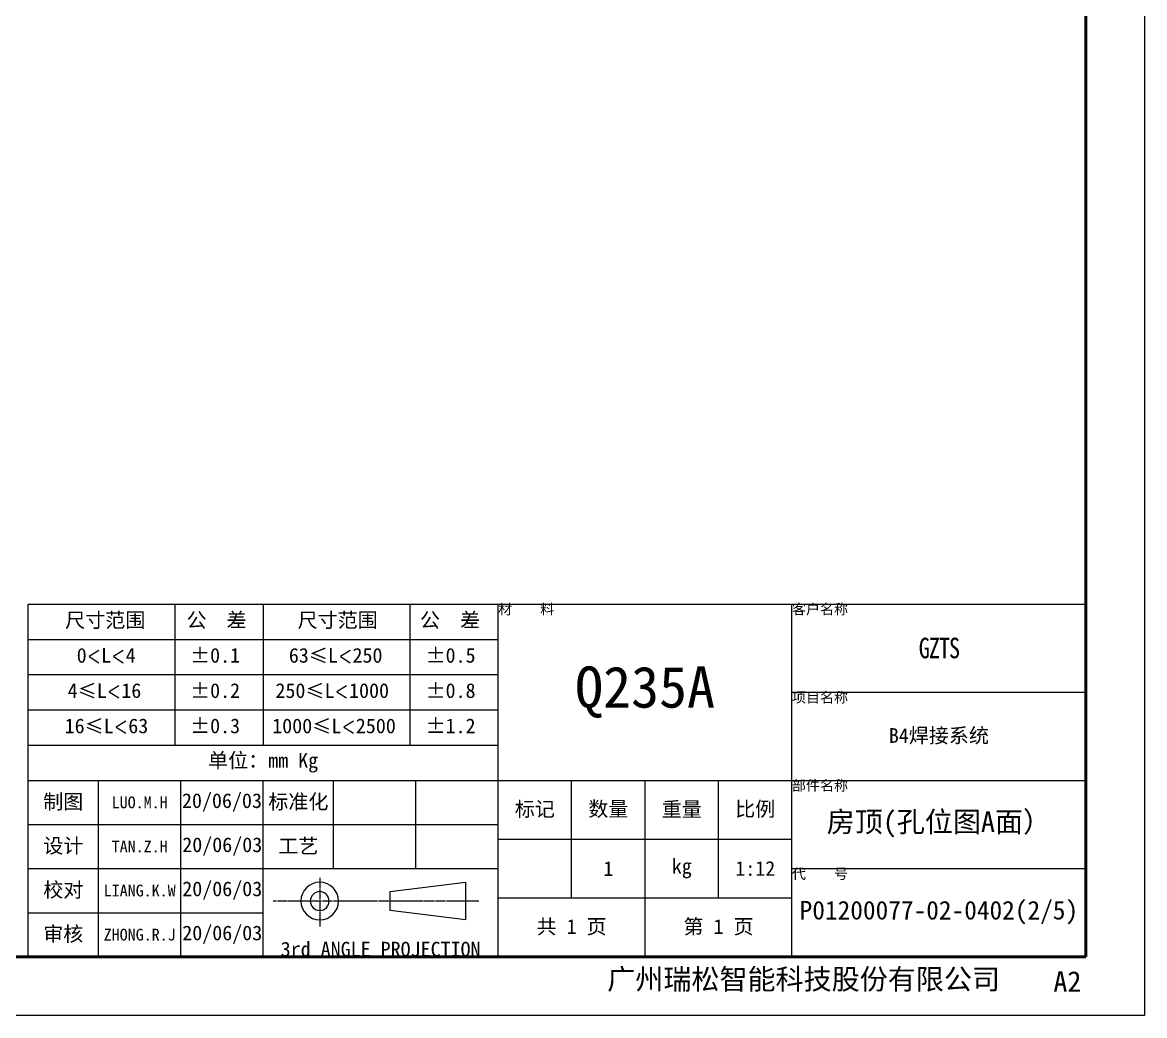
# Model space of a CAD drawing. Header units: millimetres. Extents: x -73083 to 81340, y -6859 to 6812.
# Drawn here: x 1787 to 4078, y -6850 to -4823 of the extents above; entities that cross this region are included whole.
import ezdxf

# ---------------------------------------------------------------- set-up
doc = ezdxf.new("R2010")
doc.units = ezdxf.units.MM
doc.linetypes.add('CENTER-HOKUTO', pattern=[23, 20, -1, 1, -1])
doc.layers.add('A3', color=7, linetype='Continuous', plot=False)
doc.layers.add('AM_VIS', color=7, linetype='Continuous', lineweight=50)
doc.layers.add('SOLID LINE', color=7, linetype='Continuous', lineweight=30)
doc.layers.add('title_frame', color=7, linetype='Continuous')
doc.styles.get("Standard").update_dxf_attribs({"font": 'romans.shx', "bigfont": 'bigfont.shx'})

msp = doc.modelspace()

# ---------------------------------------------------------------- linework, layer by layer
at = {"layer": 'A3', "linetype": 'Continuous'}
msp.add_lwpolyline([(-3049.50268, -1810.23226), (4078.49732, -1810.23226), (4078.49732, -6850.23226), (-3049.50268, -6850.23226)], close=True, dxfattribs=at)
at = {"layer": 'AM_VIS', "linetype": 'Continuous'}
for p in [(3958.49732, -1930.23226), (-2749.50268, -6730.23226)]:
    msp.add_line(p, (3958.49732, -6730.23226), dxfattribs=at)
at = {"layer": 'title_frame', "linetype": 'Continuous'}
for p, q in [((1798.49732, -6010.23226), (3958.49732, -6010.23226)), ((1798.49732, -6730.23226), (1798.49732, -6010.23226)), ((2098.49732, -6010.23226), (2098.49732, -6298.23226)), ((2278.49732, -6010.23226), (2278.49732, -6298.23226)), ((2578.49732, -6298.23226), (2578.49732, -6010.23226)), ((2758.49732, -6730.23226), (2758.49732, -6010.23226)), ((3358.49732, -6730.23226), (3358.49732, -6010.23226)), ((3958.49732, -6730.23226), (3958.49732, -6010.23226)), ((1798.49732, -6082.23226), (2758.49732, -6082.23226)), ((1798.49732, -6154.23226), (2758.49732, -6154.23226)), ((3358.49732, -6190.23226), (3958.49732, -6190.23226)), ((1798.49732, -6226.23226), (2758.49732, -6226.23226)), ((1798.49732, -6298.23226), (2758.49732, -6298.23226)), ((1798.49732, -6370.23226), (3958.49732, -6370.23226)), ((1942.49732, -6730.23226), (1942.49732, -6370.23226)), ((2110.49732, -6730.23226), (2110.49732, -6370.23226)), ((2110.49732, -6730.23226), (2110.49732, -6370.23226)), ((2110.49732, -6730.23226), (2110.49732, -6370.23226)), ((2278.49732, -6730.23226), (2278.49732, -6370.23226)), ((2422.49732, -6550.23226), (2422.49732, -6370.23226)), ((2590.49732, -6550.23226), (2590.49732, -6370.23226)), ((2908.49732, -6610.23226), (2908.49732, -6370.23226)), ((3058.49732, -6730.23226), (3058.49732, -6370.23226)), ((3208.49732, -6610.23226), (3208.49732, -6370.23226)), ((1798.49732, -6460.23226), (2758.49732, -6460.23226)), ((2758.49732, -6490.23226), (3358.49732, -6490.23226)), ((1798.49732, -6550.23226), (2758.49732, -6550.23226)), ((3358.49732, -6550.23226), (3958.49732, -6550.23226)), ((2758.49732, -6610.23226), (3358.49732, -6610.23226)), ((1798.49732, -6640.23226), (2278.49732, -6640.23226)), ((1798.49732, -6730.23226), (3958.49732, -6730.23226)), ((1798.49732, -6730.23226), (3958.49732, -6730.23226))]:
    msp.add_line(p, q, dxfattribs=at)
at = {"layer": 'title_frame', "color": 2, "linetype": 'CENTER-HOKUTO'}
for p, q in [((2394.11113, -6569.21123), (2394.11113, -6668.43683)), ((2719.37833, -6616.44323), (2299.28233, -6616.44323))]:
    msp.add_line(p, q, dxfattribs=at)
at = {"layer": 'title_frame', "color": 3, "linetype": 'Continuous'}
for p, q in [((2538.11113, -6597.24323), (2691.71113, -6578.04323)), ((2538.11113, -6635.64323), (2538.11113, -6597.24323)), ((2691.71113, -6578.04323), (2691.71113, -6654.84323)), ((2691.71113, -6654.84323), (2538.11113, -6635.64323))]:
    msp.add_line(p, q, dxfattribs=at)
for radius in [38.4, 19.2]:
    msp.add_arc((2394.11113, -6616.44323), radius, 0, 359.98938268, dxfattribs=at)

# ---------------------------------------------------------------- texts
at = {"layer": 'SOLID LINE', "ltscale": 0.5}
for s, insert, char_height, width, attachment_point in [('\\pt180;{\\fSimHei|b0|i0|c134|p2;\\C3;尺寸范围}', (1874.33687, -6027.88501), 30, 543.6182261, 1), ('\\pt180;{\\fSimHei|b0|i0|c134|p2;\\C3;公  差}', (2122.18176, -6027.88501), 30, 543.6182261, 1), ('\\pt180;{\\fSimHei|b0|i0|c134|p2;\\C3;尺寸范围}', (2348.9063, -6027.88501), 30, 543.6182261, 1), ('\\pt180;{\\fSimHei|b0|i0|c134|p2;\\C3;公  差}', (2598.97005, -6027.88501), 30, 543.6182261, 1), ('{\\fSimHei|b0|i0|c134|p2;\\C3;材    料}', (2758.49732, -6010.23226), 21, 600, 1), ('\\pt126;{\\fSimHei|b0|i0|c134|p2;\\C3;客户名称}', (3358.49732, -6010.23226), 21, 600, 1), ('{\\fSimHei|b0|i0|c134|p2;\\W0.8;\\T0.9;\\C3;GZTS}', (3658.49732, -6100.23226), 42, 600, 5), ('\\pt180;{\\fSimHei|b0|i0|c134|p2;\\C3;0\\Fromans,bigfont|c134;\\H0.9583x;<\\fSimHei|b0|i0|c134|p2;\\H1.044x;L\\Fromans,bigfont|c134;\\H0.9583x;<\\fSimHei|b0|i0|c134|p2;\\H1.044x;4}', (1897.8637, -6099.88501), 30, 543.6182261, 1), ('\\pt180;{\\fSimHei|b0|i0|c134|p2;\\C3;%%P0.1}', (2129.48541, -6099.88501), 30, 543.6182261, 1), ('\\pt180;{\\fSimHei|b0|i0|c134|p2;\\C3;63\\H0.9583x;≤\\H1.044x;L\\Fromans,bigfont|c134;\\H0.9579x;<\\fSimHei|b0|i0|c134|p2;\\H1.044x;250}', (2331.10149, -6099.88501), 30, 543.6182261, 1), ('\\pt180;{\\fSimHei|b0|i0|c134|p2;\\C3;%%P0.5}', (2610.32932, -6099.88501), 30, 543.6182261, 1), ('\\pt504;{\\fSimHei|b0|i0|c134|p2;\\C3;Q235A}', (3058.49732, -6190.23226), 84, 600, 5), ('\\pt180;{\\fSimHei|b0|i0|c134|p2;\\C3;4\\H0.9583x;≤\\H1.043x;L\\Fromans,bigfont|c134;\\H0.9588x;<\\fSimHei|b0|i0|c134|p2;\\H1.043x;16}', (1879.4555, -6171.88501), 30, 543.6182261, 1), ('\\pt180;{\\fSimHei|b0|i0|c134|p2;\\C3;%%P0.2}', (2129.48541, -6171.88501), 30, 543.6182261, 1), ('\\pt180;{\\fSimHei|b0|i0|c134|p2;\\C3;250\\H0.9583x;≤\\H1.044x;L\\Fromans,bigfont|c134;\\H0.9579x;<\\fSimHei|b0|i0|c134|p2;\\H1.044x;1000}', (2303.70981, -6171.88501), 30, 543.6182261, 1), ('\\pt180;{\\fSimHei|b0|i0|c134|p2;\\C3;%%P0.8}', (2610.32932, -6171.88501), 30, 543.6182261, 1), ('\\pt126;{\\fSimHei|b0|i0|c134|p2;\\C3;项目名称}', (3358.49732, -6190.23226), 21, 600, 1), ('\\pt180;{\\fSimHei|b0|i0|c134|p2;\\C3;16\\H0.9583x;≤\\H1.044x;L\\Fromans,bigfont|c134;\\H0.9579x;<\\fSimHei|b0|i0|c134|p2;\\H1.044x;63}', (1873.27492, -6243.88501), 30, 543.6182261, 1), ('\\pt180;{\\fSimHei|b0|i0|c134|p2;\\C3;%%P0.3}', (2129.48541, -6243.88501), 30, 543.6182261, 1), ('\\pt180;{\\fSimHei|b0|i0|c134|p2;\\C3;%%P1.2}', (2610.32932, -6243.88501), 30, 543.6182261, 1), ('{\\fSimHei|b0|i0|c134|p2;\\C3;B4焊接系统}', (3658.49732, -6280.23226), 30, 600, 5), ('\\pt180;{\\fSimHei|b0|i0|c134|p2;\\C3;单位：mm Kg}', (2278.49732, -6334.23226), 30, 960, 5), ('\\pt126;{\\fSimHei|b0|i0|c134|p2;\\C3;部件名称}', (3358.49732, -6370.23226), 21, 600, 1), ('\\pt180;{\\fSimHei|b0|i0|c134|p2;\\C3;制图}', (1870.49732, -6415.23226), 30, 144, 5), ('\\pt288;{\\fSimHei|b0|i0|c134|p2;\\H0.8x;\\C3;LUO.M.H}', (2026.49732, -6415.23226), 30, 168, 5), ('\\pt60;{\\fSimHei|b0|i0|c134|p2;\\C3;20/06/03}', (2194.49732, -6415.23226), 30, 168, 5), ('\\pt180;{\\fSimHei|b0|i0|c134|p2;\\C3;标准化}', (2350.49732, -6415.23226), 30, 144, 5), ('\\pt180;{\\fSimHei|b0|i0|c134|p2;\\C3;标记}', (2833.49732, -6430.23226), 30, 150, 5), ('\\pt180;{\\fSimHei|b0|i0|c134|p2;\\C3;数量}', (2983.49732, -6430.23226), 30, 150, 5), ('\\pt180;{\\fSimHei|b0|i0|c134|p2;\\C3;重量}', (3133.49732, -6430.23226), 30, 150, 5), ('\\pt180;{\\fSimHei|b0|i0|c134|p2;\\C3;比例}', (3283.49732, -6430.23226), 30, 150, 5), ('{\\fSimHei|b0|i0|c134|p2;\\C3;房顶(孔位图A面）}', (3658.49732, -6460.23226), 42, 600, 5), ('\\pt180;{\\fSimHei|b0|i0|c134|p2;\\C3;设计}', (1870.49732, -6505.23226), 30, 144, 5), ('\\pt60;{\\fSimHei|b0|i0|c134|p2;\\C3;20/06/03}', (2195.10495, -6505.23226), 30, 166.784743, 5), ('\\pt288;{\\fSimHei|b0|i0|c134|p2;\\H0.8x;\\C3;TAN.Z.H}', (2026.49732, -6505.23226), 30, 168, 5), ('\\pt180;{\\fSimHei|b0|i0|c134|p2;\\C3;工艺}', (2350.49732, -6505.23226), 30, 144, 5), ('\\pt180;{\\fSimHei|b0|i0|c134|p2;\\C3;kg}', (3133.49732, -6550.23226), 30, 150, 5), ('\\pt180;{\\fSimHei|b0|i0|c134|p2;\\C3;1}', (2983.49732, -6550.23226), 30, 150, 5), ('\\pt180;{\\fSimHei|b0|i0|c134|p2;\\C3;1:12}', (3283.49732, -6550.23226), 30, 150, 5), ('\\pt126;{\\fSimHei|b0|i0|c134|p2;\\C3;代    号}', (3358.49732, -6550.23226), 21, 600, 1), ('\\pt180;{\\fSimHei|b0|i0|c134|p2;\\C3;校对}', (1870.49732, -6595.23226), 30, 144, 5), ('\\pt60;{\\fSimHei|b0|i0|c134|p2;\\C3;20/06/03}', (2195.10495, -6595.23226), 30, 166.784743, 5), ('\\pt288;{\\fSimHei|b0|i0|c134|p2;\\H0.8x;\\C3;LIANG.K.W}', (2026.49732, -6595.23226), 30, 168, 5), ('{\\fSimHei|b0|i0|c134|p2;\\C3;P01200077-02-0402(2/5)}', (3658.49732, -6640.23226), 38, 600, 5), ('\\pt180;{\\fSimHei|b0|i0|c134|p2;\\C3;审核}', (1870.49732, -6685.23226), 30, 144, 5), ('\\pt60;{\\fSimHei|b0|i0|c134|p2;\\C3;20/06/03}', (2195.10495, -6685.23226), 30, 166.784743, 5), ('\\pt180;{\\fSimHei|b0|i0|c134|p2;\\C3;共 1 页}', (2908.49732, -6670.23226), 30, 300, 5), ('\\pt180;{\\fSimHei|b0|i0|c134|p2;\\C3;第 1 页}', (3208.49732, -6670.23226), 30, 300, 5), ('\\pt288;{\\fSimHei|b0|i0|c134|p2;\\H0.8x;\\C3;ZHONG.R.J}', (2026.49732, -6685.23226), 30, 168, 5), ('{\\fSimHei|b0|i0|c134|p2;\\C3;3rd ANGLE PROJECTION}', (2518.49732, -6730.23226), 30, 480, 8), ('\\pt180;{\\fSimHei|b0|i0|c134|p2;\\C3;广州瑞松智能科技股份有限公司}', (2981.24565, -6754.90174), 42, 942.7416977, 1), ('\\pt252;{\\fSimHei|b0|i0|c134|p2;\\C3;A2}', (3892.36376, -6759.72749), 42, 942.7416977, 1)]:
    msp.add_mtext(s, dxfattribs=dict(at, insert=insert, char_height=char_height, width=width, attachment_point=attachment_point))
at = {"layer": 'SOLID LINE', "ltscale": 0.5, "insert": (2297.12543, -6243.88501), "char_height": 30, "width": 543.6182261, "attachment_point": 1, "line_spacing_factor": 0.72}
msp.add_mtext('\\pt180;{\\fSimHei|b0|i0|c134|p2;\\C3;1000\\H0.9583x;≤\\H1.044x;L\\Fromans,bigfont|c134;\\H0.9579x;<\\fSimHei|b0|i0|c134|p2;\\H1.044x;2500}', dxfattribs=at)

doc.saveas('drawing.dxf')
